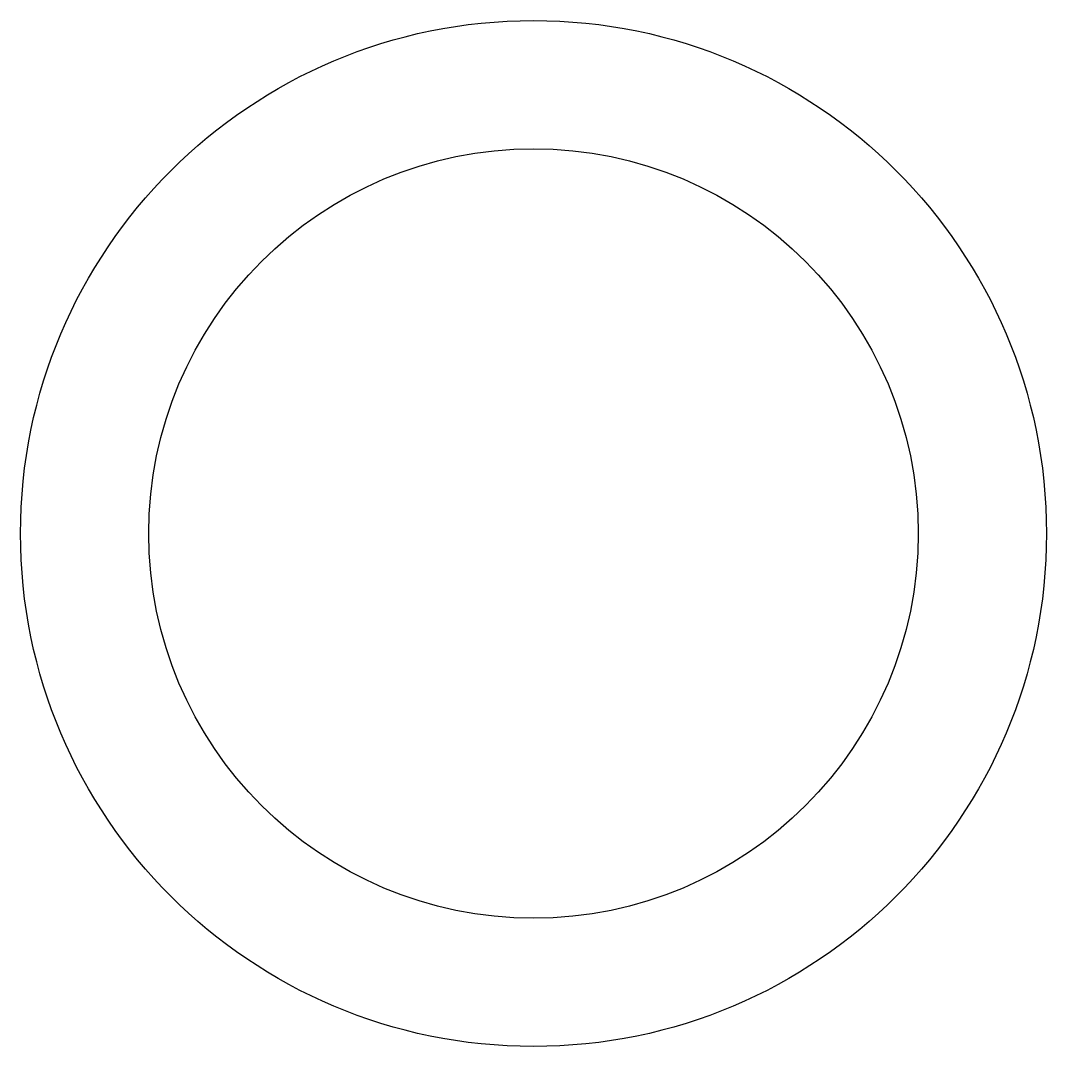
# Model space of a CAD drawing. Extents: x -2 to 2, y -2 to 2.
import ezdxf

# ---------------------------------------------------------------- set-up
doc = ezdxf.new("R2010")
doc.units = 0
doc.header["$LTSCALE"] = 0.2

msp = doc.modelspace()

# ---------------------------------------------------------------- linework, layer by layer
for radius in [2, 1.5]:
    msp.add_circle((0, 0), radius)

doc.saveas('drawing.dxf')
